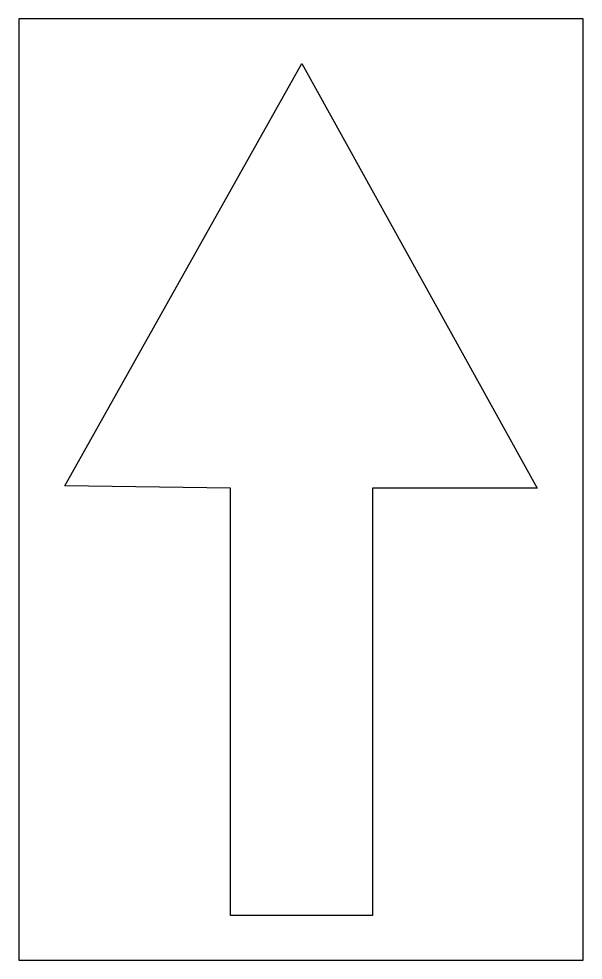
# Model space of a CAD drawing. Header units: inches. Extents: x 0 to 48, y 0 to 80.
import ezdxf

# ---------------------------------------------------------------- set-up
doc = ezdxf.new("R2010")
doc.units = ezdxf.units.IN
doc.header["$MEASUREMENT"] = 0
doc.layers.add('CUT', color=1, linetype='Continuous')

msp = doc.modelspace()

# ---------------------------------------------------------------- linework, layer by layer
at = {"layer": 'CUT'}
for points in [[(0, 0), (48, 0), (48, 80), (0, 80)], [(44.075, 40.105), (30.095, 40.105), (30.095, 3.807), (18.004, 3.807), (18.004, 40.105), (3.925, 40.323), (24.083, 76.193)]]:
    msp.add_lwpolyline(points, close=True, dxfattribs=at)

doc.saveas('drawing.dxf')
